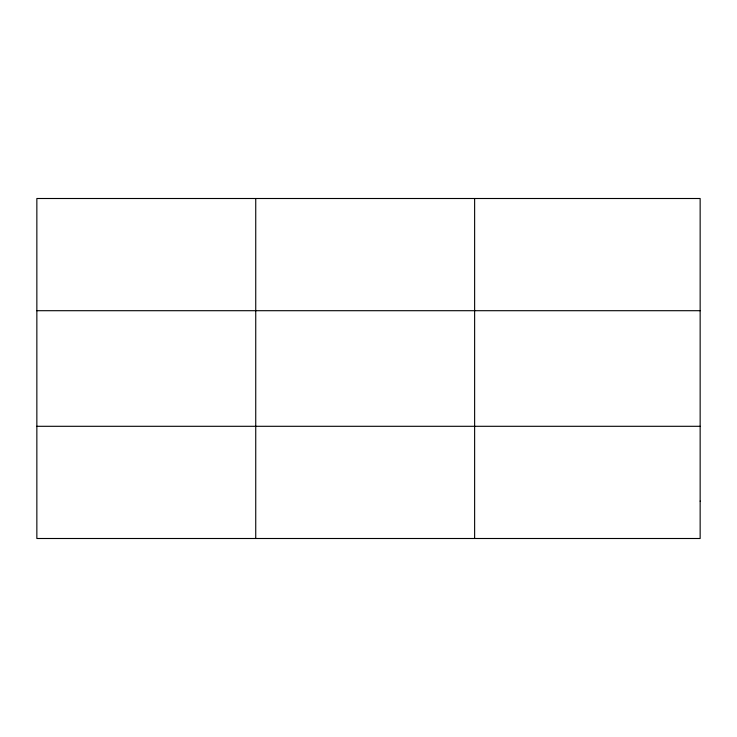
<?xml version="1.0" encoding="UTF-8"?>
<svg xmlns="http://www.w3.org/2000/svg" width="737" height="737" viewBox="0 0 737 737"><rect width="100%" height="100%" fill="white"/><g stroke="black" fill="none" stroke-linecap="round" stroke-linejoin="round"><path stroke-width="1.11" d="M255.739 538.498L255.739 198.502M474.628 538.498L474.628 198.502M36.85 310.701L700.15 310.701M36.85 426.299L700.15 426.299M700.15 501.096L700.15 538.498L36.85 538.498L36.85 198.502L700.15 198.502L700.15 501.096"/></g></svg>
